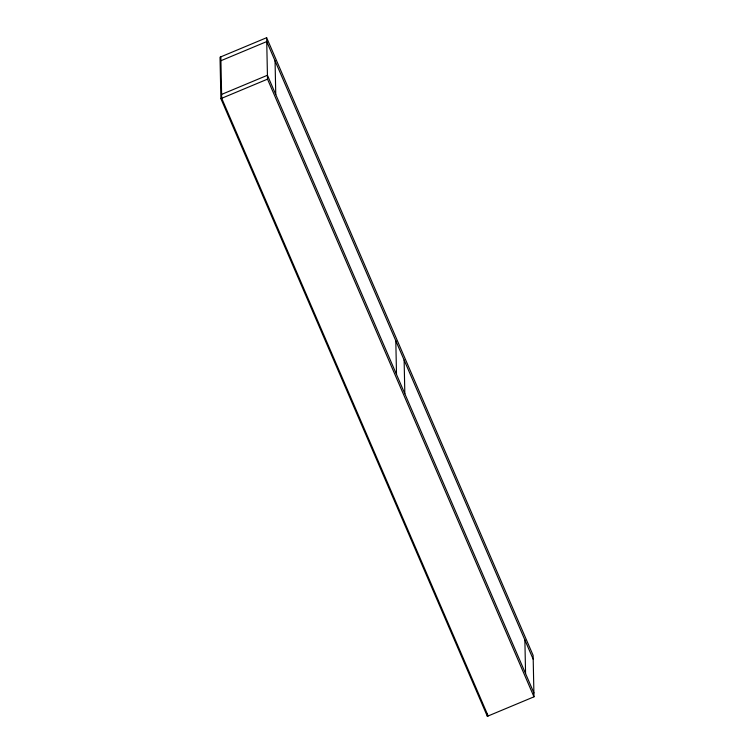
<?xml version="1.0" encoding="UTF-8"?>
<svg xmlns="http://www.w3.org/2000/svg" width="754" height="754" viewBox="0 0 754 754"><rect width="100%" height="100%" fill="white"/><g stroke="black" fill="none" stroke-linecap="round" stroke-linejoin="round"><path stroke-width="1.13" d="M266.652 37.7L220.017 57.181L220.884 98.633L487.348 716.3L533.983 696.819L533.116 655.367L266.652 37.7L267.519 79.151L533.983 696.819M220.913 60.725L266.737 41.583L533.201 659.26M221.619 94.401L267.434 75.268L533.907 692.935M220.884 98.633L267.519 79.151M488.168 715.961L221.704 98.284L220.828 56.833M524.869 639.957L525.576 673.633M487.301 714L487.348 716.3M404.125 360.073L404.832 393.748M395.803 340.77L396.51 374.446M275.059 60.885L275.766 94.57"/></g></svg>
